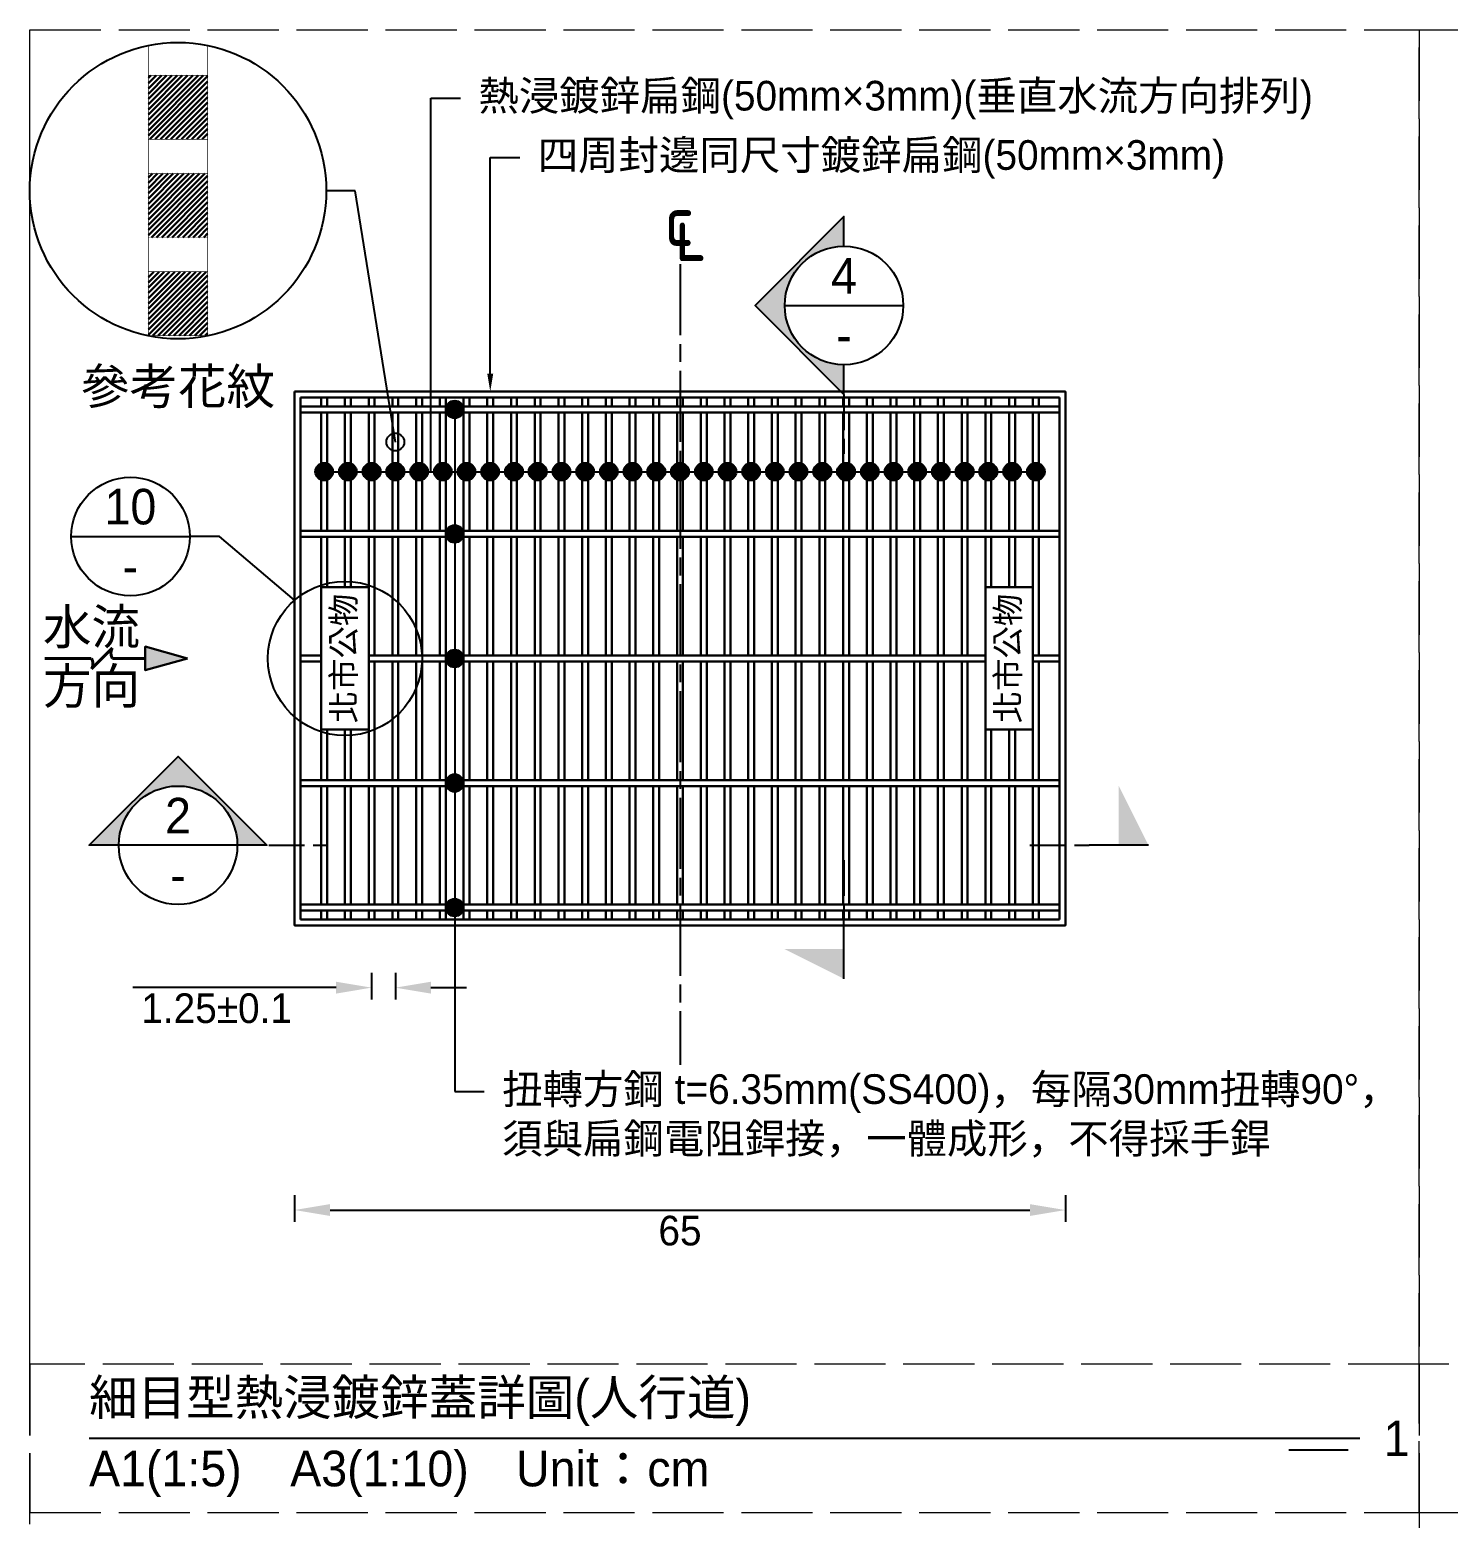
# Model space of a CAD drawing. Extents: x -2640 to 1802, y -2159 to 447.
# Drawn here: x -2640 to -2400.8, y -251 to 0 of the extents above; entities that cross this region are included whole.
import ezdxf
from ezdxf import colors
from ezdxf.entities.mleader import LeaderData, LeaderLine
from ezdxf.math import Vec2, Vec3

# ---------------------------------------------------------------- set-up
doc = ezdxf.new("R2010")
doc.units = 0
doc.header["$MEASUREMENT"] = 0
doc.linetypes.add('ACAD_ISO02W100', pattern=[15, 12, -3])
doc.linetypes.add('ACAD_ISO08W100', pattern=[36, 24, -3, 6, -3])
doc.layers.add('一、4.基本-隱藏', color=9, linetype='ACAD_ISO02W100', lineweight=20, plot=False)
doc.layers.add('三、3.文字-註解文字', color=2, linetype='Continuous')
doc.layers.add('二、2.繪圖-施作項目', color=181, linetype='Continuous', lineweight=30)
doc.layers.add('二、6.繪圖-其他施作項目', color=35, linetype='Continuous', lineweight=30)
doc.styles.add('既有名稱', font='kaiu.ttf', dxfattribs={"height": 4})
doc.styles.add('次圖名(詳圖)', font='MS PGothic.ttf', dxfattribs={"height": 6})
doc.styles.add('註解文字(詳圖)', font='MS PGothic.ttf', dxfattribs={"height": 5})
doc.dimstyles.new('註解文字(詳圖)', dxfattribs={"dimtxt": 5, "dimasz": 6, "dimexe": 2, "dimexo": 5, "dimgap": 1, "dimtad": 2, "dimzin": 0, "dimdsep": 46, "dimtxsty": '註解文字(詳圖)', "dimcen": 0.1, "dimclrd": 144, "dimclre": 144, "dimclrt": 256, "dimadec": 0, "dimazin": 0, "dimtfac": 1, "dimtofl": 0, "dimtmove": 0, "dimatfit": 3, "dimfxlon": 1, "dimtolj": 1, "dimtzin": 0, "dimlwd": -1, "dimlwe": -1, "dimarcsym": 1})

# ---------------------------------------------------------------- blocks, each defined once
blk = doc.blocks.new('_Small')
at = {"color": 0, "linetype": 'ByBlock', "lineweight": -2}
blk.add_circle((0, 0), 0.25, dxfattribs=at)
blk = doc.blocks.new('_None')
blk = doc.blocks.new('車行方向')
at = {"layer": '二、6.繪圖-其他施作項目', "ltscale": 0.1}
h = blk.add_hatch(color=256, dxfattribs=at)
h.dxf.hatch_style = 1
h.paths.add_polyline_path([(122.72, 334.65), (115.6, 332.66), (122.72, 330.66), (122.72, 332.65)])
for points in [[(115.6, 332.66), (122.72, 334.65), (122.72, 332.65), (122.72, 332.65)], [(115.6, 332.66), (122.72, 330.66), (122.72, 332.65), (122.72, 332.65)]]:
    blk.add_lwpolyline(points, dxfattribs=at)
at = {"layer": '二、6.繪圖-其他施作項目', "ltscale": 0.1, "const_width": 0.5}
blk.add_lwpolyline([(128.24, 332.65, 0.282843), (128.24, 334.42), (131.78, 330.88, -0.282843), (131.78, 332.65)], format="xyb", dxfattribs=at)
for points in [[(122.72, 332.65), (128.24, 332.65)], [(131.78, 332.65), (139.68, 332.65)]]:
    blk.add_lwpolyline(points, dxfattribs=at)
blk = doc.blocks.new('*D327')
at = {"layer": 'Defpoints', "color": 0, "transparency": 16777216}
for p in [(-2595.35, -151.01), (-2465.35, -151.01), (-2465.35, -199.01)]:
    blk.add_point(p, dxfattribs=at)
at = {"layer": '三、3.文字-註解文字', "color": 144, "transparency": 16777216}
for p, q in [((-2595.35, -196.51), (-2595.35, -201.01)), ((-2465.35, -196.51), (-2465.35, -201.01)), ((-2589.35, -199.01), (-2471.35, -199.01))]:
    blk.add_line(p, q, dxfattribs=at)
for points in [[(-2589.35, -198.01), (-2589.35, -200.01), (-2595.35, -199.01)], [(-2471.35, -198.01), (-2471.35, -200.01), (-2465.35, -199.01)]]:
    blk.add_solid(points, dxfattribs=at)
at = {"layer": '三、3.文字-註解文字', "transparency": 16777216, "insert": (-2530.35, -202.51), "char_height": 5, "attachment_point": 5, "style": '註解文字(詳圖)'}
blk.add_mtext('\\A1;65', dxfattribs=at)
blk = doc.blocks.new('*D328')
at = {"layer": 'Defpoints', "color": 0, "transparency": 16777216}
for p in [(-2582.35, -150.01), (-2578.35, -150.01), (-2582.35, -161.51)]:
    blk.add_point(p, dxfattribs=at)
at = {"layer": '三、3.文字-註解文字', "color": 144, "transparency": 16777216}
for p, q in [((-2582.35, -159.01), (-2582.35, -163.51)), ((-2578.35, -159.01), (-2578.35, -163.51)), ((-2588.35, -161.51), (-2622.63, -161.51)), ((-2572.35, -161.51), (-2566.35, -161.51))]:
    blk.add_line(p, q, dxfattribs=at)
for points in [[(-2588.35, -160.51), (-2588.35, -162.51), (-2582.35, -161.51)], [(-2572.35, -160.51), (-2572.35, -162.51), (-2578.35, -161.51)]]:
    blk.add_solid(points, dxfattribs=at)
at = {"layer": '三、3.文字-註解文字', "transparency": 16777216, "insert": (-2608.49, -165.01), "char_height": 5, "attachment_point": 5, "style": '註解文字(詳圖)'}
blk.add_mtext('\\A1;1.25%%P0.1', dxfattribs=at)

msp = doc.modelspace()

# ---------------------------------------------------------------- hatches: boundary and pattern name
at = {"layer": '三、3.文字-註解文字'}
h = msp.add_hatch(color=256, dxfattribs=at)
h.dxf.hatch_style = 1
h.paths.add_polyline_path([(-2502.693, -31.485), (-2517.693, -46.485), (-2502.693, -61.485), (-2502.693, -56.485, -0.4142136), (-2512.693, -46.485, -0.4142136), (-2502.693, -36.485)])
h = msp.add_hatch(color=144, dxfattribs=at)
h.dxf.hatch_style = 1
h.paths.add_polyline_path([(-2566.847, -64.011, 1), (-2569.847, -64.011, 1)])
h = msp.add_hatch(color=144, dxfattribs=at)
h.dxf.hatch_style = 1
h.paths.add_polyline_path([(-2588.847, -74.511, 1), (-2591.847, -74.511, 1)])
h = msp.add_hatch(color=144, dxfattribs=at)
h.dxf.hatch_style = 1
h.paths.add_polyline_path([(-2584.847, -74.511, 1), (-2587.847, -74.511, 1)])
h = msp.add_hatch(color=144, dxfattribs=at)
h.dxf.hatch_style = 1
h.paths.add_polyline_path([(-2580.847, -74.511, 1), (-2583.847, -74.511, 1)])
h = msp.add_hatch(color=144, dxfattribs=at)
h.dxf.hatch_style = 1
h.paths.add_polyline_path([(-2576.847, -74.511, 1), (-2579.847, -74.511, 1)])
h = msp.add_hatch(color=144, dxfattribs=at)
h.dxf.hatch_style = 1
h.paths.add_polyline_path([(-2572.847, -74.511, 1), (-2575.847, -74.511, 1)])
h = msp.add_hatch(color=144, dxfattribs=at)
h.dxf.hatch_style = 1
h.paths.add_polyline_path([(-2568.847, -74.511, 1), (-2571.847, -74.511, 1)])
h = msp.add_hatch(color=144, dxfattribs=at)
h.dxf.hatch_style = 1
h.paths.add_polyline_path([(-2564.847, -74.511, 1), (-2567.847, -74.511, 1)])
h = msp.add_hatch(color=144, dxfattribs=at)
h.dxf.hatch_style = 1
h.paths.add_polyline_path([(-2560.847, -74.511, 1), (-2563.847, -74.511, 1)])
h = msp.add_hatch(color=144, dxfattribs=at)
h.dxf.hatch_style = 1
h.paths.add_polyline_path([(-2556.847, -74.511, 1), (-2559.847, -74.511, 1)])
h = msp.add_hatch(color=144, dxfattribs=at)
h.dxf.hatch_style = 1
h.paths.add_polyline_path([(-2552.847, -74.511, 1), (-2555.847, -74.511, 1)])
h = msp.add_hatch(color=144, dxfattribs=at)
h.dxf.hatch_style = 1
h.paths.add_polyline_path([(-2548.847, -74.511, 1), (-2551.847, -74.511, 1)])
h = msp.add_hatch(color=144, dxfattribs=at)
h.dxf.hatch_style = 1
h.paths.add_polyline_path([(-2544.847, -74.511, 1), (-2547.847, -74.511, 1)])
h = msp.add_hatch(color=144, dxfattribs=at)
h.dxf.hatch_style = 1
h.paths.add_polyline_path([(-2540.847, -74.511, 1), (-2543.847, -74.511, 1)])
h = msp.add_hatch(color=144, dxfattribs=at)
h.dxf.hatch_style = 1
h.paths.add_polyline_path([(-2536.847, -74.511, 1), (-2539.847, -74.511, 1)])
h = msp.add_hatch(color=144, dxfattribs=at)
h.dxf.hatch_style = 1
h.paths.add_polyline_path([(-2532.847, -74.511, 1), (-2535.847, -74.511, 1)])
h = msp.add_hatch(color=144, dxfattribs=at)
h.dxf.hatch_style = 1
h.paths.add_polyline_path([(-2528.847, -74.511, 1), (-2531.847, -74.511, 1)])
h = msp.add_hatch(color=144, dxfattribs=at)
h.dxf.hatch_style = 1
h.paths.add_polyline_path([(-2524.847, -74.511, 1), (-2527.847, -74.511, 1)])
h = msp.add_hatch(color=144, dxfattribs=at)
h.dxf.hatch_style = 1
h.paths.add_polyline_path([(-2520.847, -74.511, 1), (-2523.847, -74.511, 1)])
h = msp.add_hatch(color=144, dxfattribs=at)
h.dxf.hatch_style = 1
h.paths.add_polyline_path([(-2516.847, -74.511, 1), (-2519.847, -74.511, 1)])
h = msp.add_hatch(color=144, dxfattribs=at)
h.dxf.hatch_style = 1
h.paths.add_polyline_path([(-2512.847, -74.511, 1), (-2515.847, -74.511, 1)])
h = msp.add_hatch(color=144, dxfattribs=at)
h.dxf.hatch_style = 1
h.paths.add_polyline_path([(-2508.847, -74.511, 1), (-2511.847, -74.511, 1)])
h = msp.add_hatch(color=144, dxfattribs=at)
h.dxf.hatch_style = 1
h.paths.add_polyline_path([(-2504.847, -74.511, 1), (-2507.847, -74.511, 1)])
h = msp.add_hatch(color=144, dxfattribs=at)
h.dxf.hatch_style = 1
h.paths.add_polyline_path([(-2500.847, -74.511, 1), (-2503.847, -74.511, 1)])
h = msp.add_hatch(color=144, dxfattribs=at)
h.dxf.hatch_style = 1
h.paths.add_polyline_path([(-2496.847, -74.511, 1), (-2499.847, -74.511, 1)])
h = msp.add_hatch(color=144, dxfattribs=at)
h.dxf.hatch_style = 1
h.paths.add_polyline_path([(-2492.847, -74.511, 1), (-2495.847, -74.511, 1)])
h = msp.add_hatch(color=144, dxfattribs=at)
h.dxf.hatch_style = 1
h.paths.add_polyline_path([(-2488.847, -74.511, 1), (-2491.847, -74.511, 1)])
h = msp.add_hatch(color=144, dxfattribs=at)
h.dxf.hatch_style = 1
h.paths.add_polyline_path([(-2484.847, -74.511, 1), (-2487.847, -74.511, 1)])
h = msp.add_hatch(color=144, dxfattribs=at)
h.dxf.hatch_style = 1
h.paths.add_polyline_path([(-2480.847, -74.511, 1), (-2483.847, -74.511, 1)])
h = msp.add_hatch(color=144, dxfattribs=at)
h.dxf.hatch_style = 1
h.paths.add_polyline_path([(-2476.847, -74.511, 1), (-2479.847, -74.511, 1)])
h = msp.add_hatch(color=144, dxfattribs=at)
h.dxf.hatch_style = 1
h.paths.add_polyline_path([(-2472.847, -74.511, 1), (-2475.847, -74.511, 1)])
h = msp.add_hatch(color=144, dxfattribs=at)
h.dxf.hatch_style = 1
h.paths.add_polyline_path([(-2468.847, -74.511, 1), (-2471.847, -74.511, 1)])
h = msp.add_hatch(color=144, dxfattribs=at)
h.dxf.hatch_style = 1
h.paths.add_polyline_path([(-2566.847, -85.011, 1), (-2569.847, -85.011, 1)])
h = msp.add_hatch(color=144, dxfattribs=at)
h.dxf.hatch_style = 1
h.paths.add_polyline_path([(-2566.847, -106.011, 1), (-2569.847, -106.011, 1)])
h = msp.add_hatch(color=256, dxfattribs=at)
h.dxf.hatch_style = 1
h.paths.add_polyline_path([(-2630, -137.511), (-2615, -122.511), (-2600, -137.511), (-2605, -137.511, 0.4142136), (-2615, -127.511, 0.4142136), (-2625, -137.511)])
h = msp.add_hatch(color=144, dxfattribs=at)
h.dxf.hatch_style = 1
h.paths.add_polyline_path([(-2566.847, -127.011, 1), (-2569.847, -127.011, 1)])
h = msp.add_hatch(color=256, dxfattribs=at)
h.dxf.hatch_style = 1
h.paths.add_polyline_path([(-2456.347, -127.511), (-2451.347, -137.511), (-2456.347, -137.511)])
h = msp.add_hatch(color=144, dxfattribs=at)
h.dxf.hatch_style = 1
h.paths.add_polyline_path([(-2566.847, -148.011, 1), (-2569.847, -148.011, 1)])
h = msp.add_hatch(color=256, dxfattribs=at)
h.dxf.hatch_style = 1
h.paths.add_polyline_path([(-2512.693, -155.011), (-2502.693, -160.011), (-2502.693, -155.011)])
at = {"layer": '二、2.繪圖-施作項目'}
h = msp.add_hatch(dxfattribs=at)
h.set_pattern_fill('ANSI31', color=256, scale=5)
h.paths.add_polyline_path([(-2610, -7.7), (-2620, -7.7), (-2620, -18.473), (-2610, -18.473)])
h.paths.add_polyline_path([(-2610, -24.247), (-2620, -24.247), (-2620, -35.02), (-2610, -35.02)])
h = msp.add_hatch(dxfattribs=at)
h.set_pattern_fill('ANSI31', color=256, scale=5)
h.paths.add_polyline_path([(-2610, -40.794), (-2620, -40.794), (-2620, -51.567), (-2610, -51.567)])

# ---------------------------------------------------------------- linework, layer by layer
at = {"layer": '一、4.基本-隱藏'}
for points in [[(-2640, 0), (-1860, 0), (-1860, -507), (-2640, -507)], [(-2640, 0), (-2405.693, 0), (-2405.693, -225), (-2640, -225)], [(-2405.693, 0), (-2325.693, 0), (-2325.693, -225), (-2405.693, -225)], [(-2640, -250), (-2405.693, -250), (-2405.693, -225), (-2640, -225)], [(-2405.693, -250), (-2325.693, -250), (-2325.693, -225), (-2405.693, -225)], [(-2640, -250), (-2405.693, -250), (-2405.693, -325), (-2640, -325)], [(-2405.693, -250), (-2325.693, -250), (-2325.693, -325), (-2405.693, -325)]]:
    msp.add_lwpolyline(points, close=True, dxfattribs=at)
at = {"layer": '三、3.文字-註解文字'}
for points in [[(-2502.693, -36.485), (-2502.693, -31.485), (-2517.693, -46.485), (-2502.693, -61.485), (-2502.693, -56.485)], [(-2512.693, -46.485), (-2492.693, -46.485)], [(-2633.022, -85.445), (-2613.022, -85.445)], [(-2625, -137.511), (-2630, -137.511), (-2615, -122.511), (-2600, -137.511), (-2605, -137.511)], [(-2605, -137.511), (-2625, -137.511)], [(-2451.347, -137.511), (-2461.347, -137.511)], [(-2502.693, -160.011), (-2502.693, -150.011)], [(-2630, -237.5), (-2415.693, -237.5)], [(-2417.693, -239.5), (-2427.693, -239.5)]]:
    msp.add_lwpolyline(points, dxfattribs=at)
at = {"layer": '三、3.文字-註解文字', "linetype": 'ACAD_ISO08W100', "ltscale": 0.5}
msp.add_lwpolyline([(-2530.347, -39.5), (-2530.347, -174.5)], dxfattribs=at)
at = {"layer": '三、3.文字-註解文字', "linetype": 'ACAD_ISO02W100', "ltscale": 0.5}
for points in [[(-2502.693, -61.485), (-2502.693, -71.485)], [(-2599.693, -137.511), (-2589.693, -137.511)], [(-2471.347, -137.511), (-2461.347, -137.511)], [(-2502.693, -140.011), (-2502.693, -150.011)]]:
    msp.add_lwpolyline(points, dxfattribs=at)
at = {"layer": '三、3.文字-註解文字', "color": 144}
msp.add_lwpolyline([(-2590.347, -74.511), (-2470.347, -74.511)], dxfattribs=at)
at = {"layer": '三、3.文字-註解文字'}
for centre, radius in [((-2615, -27.134), 25), ((-2502.693, -46.485), 10), ((-2623.022, -85.445), 10), ((-2615, -137.511), 10)]:
    msp.add_circle(centre, radius, dxfattribs=at)
at = {"layer": '三、3.文字-註解文字', "color": 144}
for centre in [(-2568.347, -64.011), (-2590.347, -74.511), (-2586.347, -74.511), (-2582.347, -74.511), (-2578.347, -74.511), (-2574.347, -74.511), (-2570.347, -74.511), (-2566.347, -74.511), (-2562.347, -74.511), (-2558.347, -74.511), (-2554.347, -74.511), (-2550.347, -74.511), (-2546.347, -74.511), (-2542.347, -74.511), (-2538.347, -74.511), (-2534.347, -74.511), (-2530.347, -74.511), (-2526.347, -74.511), (-2522.347, -74.511), (-2518.347, -74.511), (-2514.347, -74.511), (-2510.347, -74.511), (-2506.347, -74.511), (-2502.347, -74.511), (-2498.347, -74.511), (-2494.347, -74.511), (-2490.347, -74.511), (-2486.347, -74.511), (-2482.347, -74.511), (-2478.347, -74.511), (-2474.347, -74.511), (-2470.347, -74.511), (-2568.347, -85.011), (-2568.347, -106.011), (-2568.347, -127.011), (-2568.347, -148.011)]:
    msp.add_circle(centre, 1.5, dxfattribs=at)
at = {"layer": '二、2.繪圖-施作項目', "const_width": 0.1}
for points in [[(-2620, -2.639), (-2620, -51.629)], [(-2610, -2.639), (-2610, -51.629)], [(-2620, -7.7), (-2610, -7.7)], [(-2620, -18.473), (-2610, -18.473)], [(-2620, -24.247), (-2610, -24.247)], [(-2620, -35.02), (-2610, -35.02)], [(-2620, -40.794), (-2610, -40.794)], [(-2620, -51.567), (-2610, -51.567)]]:
    msp.add_lwpolyline(points, dxfattribs=at)
at = {"layer": '二、2.繪圖-施作項目'}
for points in [[(-2595.347, -61.011), (-2465.347, -61.011), (-2465.347, -151.011), (-2595.347, -151.011)], [(-2590.847, -118.011), (-2590.847, -94.011), (-2582.847, -94.011), (-2582.847, -118.011)], [(-2478.847, -118.011), (-2478.847, -94.011), (-2470.847, -94.011), (-2470.847, -118.011)]]:
    msp.add_lwpolyline(points, close=True, dxfattribs=at)
for points in [[(-2594.347, -62.011), (-2466.347, -62.011)], [(-2594.347, -150.011), (-2594.347, -62.011)], [(-2590.847, -63.511), (-2590.847, -62.011)], [(-2589.847, -63.511), (-2589.847, -62.011)], [(-2586.847, -63.511), (-2586.847, -62.011)], [(-2585.847, -63.511), (-2585.847, -62.011)], [(-2582.847, -63.511), (-2582.847, -62.011)], [(-2581.847, -63.511), (-2581.847, -62.011)], [(-2578.847, -63.511), (-2578.847, -62.011)], [(-2577.847, -63.511), (-2577.847, -62.011)], [(-2574.847, -63.511), (-2574.847, -62.011)], [(-2573.847, -63.511), (-2573.847, -62.011)], [(-2570.847, -63.511), (-2570.847, -62.011)], [(-2569.847, -63.511), (-2569.847, -62.011)], [(-2566.847, -63.511), (-2566.847, -62.011)], [(-2565.847, -63.511), (-2565.847, -62.011)], [(-2562.847, -63.511), (-2562.847, -62.011)], [(-2561.847, -63.511), (-2561.847, -62.011)], [(-2558.847, -63.511), (-2558.847, -62.011)], [(-2557.847, -63.511), (-2557.847, -62.011)], [(-2554.847, -63.511), (-2554.847, -62.011)], [(-2553.847, -63.511), (-2553.847, -62.011)], [(-2550.847, -63.511), (-2550.847, -62.011)], [(-2549.847, -63.511), (-2549.847, -62.011)], [(-2546.847, -63.511), (-2546.847, -62.011)], [(-2545.847, -63.511), (-2545.847, -62.011)], [(-2542.847, -63.511), (-2542.847, -62.011)], [(-2541.847, -63.511), (-2541.847, -62.011)], [(-2538.847, -63.511), (-2538.847, -62.011)], [(-2537.847, -63.511), (-2537.847, -62.011)], [(-2534.847, -63.511), (-2534.847, -62.011)], [(-2533.847, -63.511), (-2533.847, -62.011)], [(-2530.847, -63.511), (-2530.847, -62.011)], [(-2529.847, -63.511), (-2529.847, -62.011)], [(-2526.847, -63.511), (-2526.847, -62.011)], [(-2525.847, -63.511), (-2525.847, -62.011)], [(-2522.847, -63.511), (-2522.847, -62.011)], [(-2521.847, -63.511), (-2521.847, -62.011)], [(-2518.847, -63.511), (-2518.847, -62.011)], [(-2517.847, -63.511), (-2517.847, -62.011)], [(-2514.847, -63.511), (-2514.847, -62.011)], [(-2513.847, -63.511), (-2513.847, -62.011)], [(-2510.847, -63.511), (-2510.847, -62.011)], [(-2509.847, -63.511), (-2509.847, -62.011)], [(-2506.847, -63.511), (-2506.847, -62.011)], [(-2505.847, -63.511), (-2505.847, -62.011)], [(-2502.847, -63.511), (-2502.847, -62.011)], [(-2501.847, -63.511), (-2501.847, -62.011)], [(-2498.847, -63.511), (-2498.847, -62.011)], [(-2497.847, -63.511), (-2497.847, -62.011)], [(-2494.847, -63.511), (-2494.847, -62.011)], [(-2493.847, -63.511), (-2493.847, -62.011)], [(-2490.847, -63.511), (-2490.847, -62.011)], [(-2489.847, -63.511), (-2489.847, -62.011)], [(-2486.847, -63.511), (-2486.847, -62.011)], [(-2485.847, -63.511), (-2485.847, -62.011)], [(-2482.847, -63.511), (-2482.847, -62.011)], [(-2481.847, -63.511), (-2481.847, -62.011)], [(-2478.847, -63.511), (-2478.847, -62.011)], [(-2477.847, -63.511), (-2477.847, -62.011)], [(-2474.847, -62.011), (-2474.847, -63.511)], [(-2473.847, -62.011), (-2473.847, -63.511)], [(-2470.847, -62.011), (-2470.847, -63.511)], [(-2469.847, -62.011), (-2469.847, -63.511)], [(-2466.347, -62.011), (-2466.347, -150.011)], [(-2594.347, -63.511), (-2466.347, -63.511)], [(-2594.347, -64.511), (-2466.347, -64.511)], [(-2590.847, -84.511), (-2590.847, -64.511)], [(-2589.847, -84.511), (-2589.847, -64.511)], [(-2586.847, -84.511), (-2586.847, -64.511)], [(-2585.847, -84.511), (-2585.847, -64.511)], [(-2582.847, -84.511), (-2582.847, -64.511)], [(-2581.847, -84.511), (-2581.847, -64.511)], [(-2578.847, -84.511), (-2578.847, -64.511)], [(-2577.847, -84.511), (-2577.847, -64.511)], [(-2574.847, -84.511), (-2574.847, -64.511)], [(-2573.847, -84.511), (-2573.847, -64.511)], [(-2570.847, -84.511), (-2570.847, -64.511)], [(-2569.847, -84.511), (-2569.847, -64.511)], [(-2566.847, -84.511), (-2566.847, -64.511)], [(-2565.847, -84.511), (-2565.847, -64.511)], [(-2562.847, -84.511), (-2562.847, -64.511)], [(-2561.847, -84.511), (-2561.847, -64.511)], [(-2558.847, -84.511), (-2558.847, -64.511)], [(-2557.847, -84.511), (-2557.847, -64.511)], [(-2554.847, -84.511), (-2554.847, -64.511)], [(-2553.847, -84.511), (-2553.847, -64.511)], [(-2550.847, -84.511), (-2550.847, -64.511)], [(-2549.847, -84.511), (-2549.847, -64.511)], [(-2546.847, -84.511), (-2546.847, -64.511)], [(-2545.847, -84.511), (-2545.847, -64.511)], [(-2542.847, -84.511), (-2542.847, -64.511)], [(-2541.847, -84.511), (-2541.847, -64.511)], [(-2538.847, -84.511), (-2538.847, -64.511)], [(-2537.847, -84.511), (-2537.847, -64.511)], [(-2534.847, -84.511), (-2534.847, -64.511)], [(-2533.847, -84.511), (-2533.847, -64.511)], [(-2530.847, -84.511), (-2530.847, -64.511)], [(-2529.847, -84.511), (-2529.847, -64.511)], [(-2526.847, -84.511), (-2526.847, -64.511)], [(-2525.847, -84.511), (-2525.847, -64.511)], [(-2522.847, -84.511), (-2522.847, -64.511)], [(-2521.847, -84.511), (-2521.847, -64.511)], [(-2518.847, -84.511), (-2518.847, -64.511)], [(-2517.847, -84.511), (-2517.847, -64.511)], [(-2514.847, -84.511), (-2514.847, -64.511)], [(-2513.847, -84.511), (-2513.847, -64.511)], [(-2510.847, -84.511), (-2510.847, -64.511)], [(-2509.847, -84.511), (-2509.847, -64.511)], [(-2506.847, -84.511), (-2506.847, -64.511)], [(-2505.847, -84.511), (-2505.847, -64.511)], [(-2502.847, -84.511), (-2502.847, -64.511)], [(-2501.847, -84.511), (-2501.847, -64.511)], [(-2498.847, -84.511), (-2498.847, -64.511)], [(-2497.847, -84.511), (-2497.847, -64.511)], [(-2494.847, -84.511), (-2494.847, -64.511)], [(-2493.847, -84.511), (-2493.847, -64.511)], [(-2490.847, -84.511), (-2490.847, -64.511)], [(-2489.847, -84.511), (-2489.847, -64.511)], [(-2486.847, -84.511), (-2486.847, -64.511)], [(-2485.847, -84.511), (-2485.847, -64.511)], [(-2482.847, -84.511), (-2482.847, -64.511)], [(-2481.847, -84.511), (-2481.847, -64.511)], [(-2478.847, -84.511), (-2478.847, -64.511)], [(-2477.847, -84.511), (-2477.847, -64.511)], [(-2474.847, -64.511), (-2474.847, -84.511)], [(-2473.847, -64.511), (-2473.847, -84.511)], [(-2470.847, -64.511), (-2470.847, -84.511)], [(-2469.847, -64.511), (-2469.847, -84.511)], [(-2594.347, -84.511), (-2466.347, -84.511)], [(-2594.347, -85.511), (-2466.347, -85.511)], [(-2590.847, -105.511), (-2590.847, -85.511)], [(-2589.847, -94.011), (-2589.847, -85.511)], [(-2586.847, -94.011), (-2586.847, -85.511)], [(-2585.847, -94.011), (-2585.847, -85.511)], [(-2582.847, -105.511), (-2582.847, -85.511)], [(-2581.847, -105.511), (-2581.847, -85.511)], [(-2578.847, -105.511), (-2578.847, -85.511)], [(-2577.847, -105.511), (-2577.847, -85.511)], [(-2574.847, -105.511), (-2574.847, -85.511)], [(-2573.847, -105.511), (-2573.847, -85.511)], [(-2570.847, -105.511), (-2570.847, -85.511)], [(-2569.847, -105.511), (-2569.847, -85.511)], [(-2566.847, -105.511), (-2566.847, -85.511)], [(-2565.847, -105.511), (-2565.847, -85.511)], [(-2562.847, -105.511), (-2562.847, -85.511)], [(-2561.847, -105.511), (-2561.847, -85.511)], [(-2558.847, -105.511), (-2558.847, -85.511)], [(-2557.847, -105.511), (-2557.847, -85.511)], [(-2554.847, -105.511), (-2554.847, -85.511)], [(-2553.847, -105.511), (-2553.847, -85.511)], [(-2550.847, -105.511), (-2550.847, -85.511)], [(-2549.847, -105.511), (-2549.847, -85.511)], [(-2546.847, -105.511), (-2546.847, -85.511)], [(-2545.847, -105.511), (-2545.847, -85.511)], [(-2542.847, -105.511), (-2542.847, -85.511)], [(-2541.847, -105.511), (-2541.847, -85.511)], [(-2538.847, -105.511), (-2538.847, -85.511)], [(-2537.847, -105.511), (-2537.847, -85.511)], [(-2534.847, -105.511), (-2534.847, -85.511)], [(-2533.847, -105.511), (-2533.847, -85.511)], [(-2530.847, -105.511), (-2530.847, -85.511)], [(-2529.847, -105.511), (-2529.847, -85.511)], [(-2526.847, -105.511), (-2526.847, -85.511)], [(-2525.847, -105.511), (-2525.847, -85.511)], [(-2522.847, -105.511), (-2522.847, -85.511)], [(-2521.847, -105.511), (-2521.847, -85.511)], [(-2518.847, -105.511), (-2518.847, -85.511)], [(-2517.847, -105.511), (-2517.847, -85.511)], [(-2514.847, -105.511), (-2514.847, -85.511)], [(-2513.847, -105.511), (-2513.847, -85.511)], [(-2510.847, -105.511), (-2510.847, -85.511)], [(-2509.847, -105.511), (-2509.847, -85.511)], [(-2506.847, -105.511), (-2506.847, -85.511)], [(-2505.847, -105.511), (-2505.847, -85.511)], [(-2502.847, -105.511), (-2502.847, -85.511)], [(-2501.847, -105.511), (-2501.847, -85.511)], [(-2498.847, -105.511), (-2498.847, -85.511)], [(-2497.847, -105.511), (-2497.847, -85.511)], [(-2494.847, -105.511), (-2494.847, -85.511)], [(-2493.847, -105.511), (-2493.847, -85.511)], [(-2490.847, -105.511), (-2490.847, -85.511)], [(-2489.847, -105.511), (-2489.847, -85.511)], [(-2486.847, -105.511), (-2486.847, -85.511)], [(-2485.847, -105.511), (-2485.847, -85.511)], [(-2482.847, -105.511), (-2482.847, -85.511)], [(-2481.847, -105.511), (-2481.847, -85.511)], [(-2474.847, -85.511), (-2474.847, -94.011)], [(-2473.847, -85.511), (-2473.847, -94.011)], [(-2470.847, -85.511), (-2470.847, -105.511)], [(-2469.847, -85.511), (-2469.847, -105.511)], [(-2594.347, -105.511), (-2590.847, -105.511)], [(-2590.847, -106.511), (-2594.347, -106.511)], [(-2590.847, -126.511), (-2590.847, -106.511)], [(-2582.847, -105.511), (-2478.847, -105.511)], [(-2478.847, -106.511), (-2582.847, -106.511)], [(-2582.847, -126.511), (-2582.847, -106.511)], [(-2581.847, -126.511), (-2581.847, -106.511)], [(-2578.847, -126.511), (-2578.847, -106.511)], [(-2577.847, -126.511), (-2577.847, -106.511)], [(-2574.847, -126.511), (-2574.847, -106.511)], [(-2573.847, -126.511), (-2573.847, -106.511)], [(-2570.847, -126.511), (-2570.847, -106.511)], [(-2569.847, -126.511), (-2569.847, -106.511)], [(-2566.847, -126.511), (-2566.847, -106.511)], [(-2565.847, -126.511), (-2565.847, -106.511)], [(-2562.847, -126.511), (-2562.847, -106.511)], [(-2561.847, -126.511), (-2561.847, -106.511)], [(-2558.847, -126.511), (-2558.847, -106.511)], [(-2557.847, -126.511), (-2557.847, -106.511)], [(-2554.847, -126.511), (-2554.847, -106.511)], [(-2553.847, -126.511), (-2553.847, -106.511)], [(-2550.847, -126.511), (-2550.847, -106.511)], [(-2549.847, -126.511), (-2549.847, -106.511)], [(-2546.847, -126.511), (-2546.847, -106.511)], [(-2545.847, -126.511), (-2545.847, -106.511)], [(-2542.847, -126.511), (-2542.847, -106.511)], [(-2541.847, -126.511), (-2541.847, -106.511)], [(-2538.847, -126.511), (-2538.847, -106.511)], [(-2537.847, -126.511), (-2537.847, -106.511)], [(-2534.847, -126.511), (-2534.847, -106.511)], [(-2533.847, -126.511), (-2533.847, -106.511)], [(-2530.847, -126.511), (-2530.847, -106.511)], [(-2529.847, -126.511), (-2529.847, -106.511)], [(-2526.847, -126.511), (-2526.847, -106.511)], [(-2525.847, -126.511), (-2525.847, -106.511)], [(-2522.847, -126.511), (-2522.847, -106.511)], [(-2521.847, -126.511), (-2521.847, -106.511)], [(-2518.847, -126.511), (-2518.847, -106.511)], [(-2517.847, -126.511), (-2517.847, -106.511)], [(-2514.847, -126.511), (-2514.847, -106.511)], [(-2513.847, -126.511), (-2513.847, -106.511)], [(-2510.847, -126.511), (-2510.847, -106.511)], [(-2509.847, -126.511), (-2509.847, -106.511)], [(-2506.847, -126.511), (-2506.847, -106.511)], [(-2505.847, -126.511), (-2505.847, -106.511)], [(-2502.847, -126.511), (-2502.847, -106.511)], [(-2501.847, -126.511), (-2501.847, -106.511)], [(-2498.847, -126.511), (-2498.847, -106.511)], [(-2497.847, -126.511), (-2497.847, -106.511)], [(-2494.847, -126.511), (-2494.847, -106.511)], [(-2493.847, -126.511), (-2493.847, -106.511)], [(-2490.847, -126.511), (-2490.847, -106.511)], [(-2489.847, -126.511), (-2489.847, -106.511)], [(-2486.847, -126.511), (-2486.847, -106.511)], [(-2485.847, -126.511), (-2485.847, -106.511)], [(-2482.847, -126.511), (-2482.847, -106.511)], [(-2481.847, -126.511), (-2481.847, -106.511)], [(-2470.847, -105.511), (-2466.347, -105.511)], [(-2470.847, -106.511), (-2470.847, -126.511)], [(-2466.347, -106.511), (-2470.847, -106.511)], [(-2469.847, -106.511), (-2469.847, -126.511)], [(-2589.847, -126.511), (-2589.847, -118.011)], [(-2586.847, -126.511), (-2586.847, -118.011)], [(-2585.847, -126.511), (-2585.847, -118.011)], [(-2474.847, -118.011), (-2474.847, -126.511)], [(-2473.847, -118.011), (-2473.847, -126.511)], [(-2466.347, -126.511), (-2594.347, -126.511)], [(-2466.347, -127.511), (-2594.347, -127.511)], [(-2590.847, -147.511), (-2590.847, -127.511)], [(-2589.847, -147.511), (-2589.847, -127.511)], [(-2586.847, -147.511), (-2586.847, -127.511)], [(-2585.847, -147.511), (-2585.847, -127.511)], [(-2582.847, -147.511), (-2582.847, -127.511)], [(-2581.847, -147.511), (-2581.847, -127.511)], [(-2578.847, -147.511), (-2578.847, -127.511)], [(-2577.847, -147.511), (-2577.847, -127.511)], [(-2574.847, -147.511), (-2574.847, -127.511)], [(-2573.847, -147.511), (-2573.847, -127.511)], [(-2570.847, -147.511), (-2570.847, -127.511)], [(-2569.847, -147.511), (-2569.847, -127.511)], [(-2566.847, -147.511), (-2566.847, -127.511)], [(-2565.847, -147.511), (-2565.847, -127.511)], [(-2562.847, -147.511), (-2562.847, -127.511)], [(-2561.847, -147.511), (-2561.847, -127.511)], [(-2558.847, -147.511), (-2558.847, -127.511)], [(-2557.847, -147.511), (-2557.847, -127.511)], [(-2554.847, -147.511), (-2554.847, -127.511)], [(-2553.847, -147.511), (-2553.847, -127.511)], [(-2550.847, -147.511), (-2550.847, -127.511)], [(-2549.847, -147.511), (-2549.847, -127.511)], [(-2546.847, -147.511), (-2546.847, -127.511)], [(-2545.847, -147.511), (-2545.847, -127.511)], [(-2542.847, -147.511), (-2542.847, -127.511)], [(-2541.847, -147.511), (-2541.847, -127.511)], [(-2538.847, -147.511), (-2538.847, -127.511)], [(-2537.847, -147.511), (-2537.847, -127.511)], [(-2534.847, -147.511), (-2534.847, -127.511)], [(-2533.847, -147.511), (-2533.847, -127.511)], [(-2530.847, -147.511), (-2530.847, -127.511)], [(-2529.847, -147.511), (-2529.847, -127.511)], [(-2526.847, -147.511), (-2526.847, -127.511)], [(-2525.847, -147.511), (-2525.847, -127.511)], [(-2522.847, -147.511), (-2522.847, -127.511)], [(-2521.847, -147.511), (-2521.847, -127.511)], [(-2518.847, -147.511), (-2518.847, -127.511)], [(-2517.847, -147.511), (-2517.847, -127.511)], [(-2514.847, -147.511), (-2514.847, -127.511)], [(-2513.847, -147.511), (-2513.847, -127.511)], [(-2510.847, -147.511), (-2510.847, -127.511)], [(-2509.847, -147.511), (-2509.847, -127.511)], [(-2506.847, -147.511), (-2506.847, -127.511)], [(-2505.847, -147.511), (-2505.847, -127.511)], [(-2502.847, -147.511), (-2502.847, -127.511)], [(-2501.847, -147.511), (-2501.847, -127.511)], [(-2498.847, -147.511), (-2498.847, -127.511)], [(-2497.847, -147.511), (-2497.847, -127.511)], [(-2494.847, -147.511), (-2494.847, -127.511)], [(-2493.847, -147.511), (-2493.847, -127.511)], [(-2490.847, -147.511), (-2490.847, -127.511)], [(-2489.847, -147.511), (-2489.847, -127.511)], [(-2486.847, -147.511), (-2486.847, -127.511)], [(-2485.847, -147.511), (-2485.847, -127.511)], [(-2482.847, -147.511), (-2482.847, -127.511)], [(-2481.847, -147.511), (-2481.847, -127.511)], [(-2478.847, -147.511), (-2478.847, -127.511)], [(-2477.847, -147.511), (-2477.847, -127.511)], [(-2474.847, -127.511), (-2474.847, -147.511)], [(-2473.847, -127.511), (-2473.847, -147.511)], [(-2470.847, -127.511), (-2470.847, -147.511)], [(-2469.847, -127.511), (-2469.847, -147.511)], [(-2466.347, -147.511), (-2594.347, -147.511)], [(-2466.347, -148.511), (-2594.347, -148.511)], [(-2466.347, -150.011), (-2594.347, -150.011)], [(-2590.847, -150.011), (-2590.847, -148.511)], [(-2589.847, -150.011), (-2589.847, -148.511)], [(-2586.847, -150.011), (-2586.847, -148.511)], [(-2585.847, -150.011), (-2585.847, -148.511)], [(-2582.847, -150.011), (-2582.847, -148.511)], [(-2581.847, -150.011), (-2581.847, -148.511)], [(-2578.847, -150.011), (-2578.847, -148.511)], [(-2577.847, -150.011), (-2577.847, -148.511)], [(-2574.847, -150.011), (-2574.847, -148.511)], [(-2573.847, -150.011), (-2573.847, -148.511)], [(-2570.847, -150.011), (-2570.847, -148.511)], [(-2569.847, -150.011), (-2569.847, -148.511)], [(-2566.847, -150.011), (-2566.847, -148.511)], [(-2565.847, -150.011), (-2565.847, -148.511)], [(-2562.847, -150.011), (-2562.847, -148.511)], [(-2561.847, -150.011), (-2561.847, -148.511)], [(-2558.847, -150.011), (-2558.847, -148.511)], [(-2557.847, -150.011), (-2557.847, -148.511)], [(-2554.847, -150.011), (-2554.847, -148.511)], [(-2553.847, -150.011), (-2553.847, -148.511)], [(-2550.847, -150.011), (-2550.847, -148.511)], [(-2549.847, -150.011), (-2549.847, -148.511)], [(-2546.847, -150.011), (-2546.847, -148.511)], [(-2545.847, -150.011), (-2545.847, -148.511)], [(-2542.847, -150.011), (-2542.847, -148.511)], [(-2541.847, -150.011), (-2541.847, -148.511)], [(-2538.847, -150.011), (-2538.847, -148.511)], [(-2537.847, -150.011), (-2537.847, -148.511)], [(-2534.847, -150.011), (-2534.847, -148.511)], [(-2533.847, -150.011), (-2533.847, -148.511)], [(-2530.847, -150.011), (-2530.847, -148.511)], [(-2529.847, -150.011), (-2529.847, -148.511)], [(-2526.847, -150.011), (-2526.847, -148.511)], [(-2525.847, -150.011), (-2525.847, -148.511)], [(-2522.847, -150.011), (-2522.847, -148.511)], [(-2521.847, -150.011), (-2521.847, -148.511)], [(-2518.847, -150.011), (-2518.847, -148.511)], [(-2517.847, -150.011), (-2517.847, -148.511)], [(-2514.847, -150.011), (-2514.847, -148.511)], [(-2513.847, -150.011), (-2513.847, -148.511)], [(-2510.847, -150.011), (-2510.847, -148.511)], [(-2509.847, -150.011), (-2509.847, -148.511)], [(-2506.847, -150.011), (-2506.847, -148.511)], [(-2505.847, -150.011), (-2505.847, -148.511)], [(-2502.847, -150.011), (-2502.847, -148.511)], [(-2501.847, -150.011), (-2501.847, -148.511)], [(-2498.847, -150.011), (-2498.847, -148.511)], [(-2497.847, -150.011), (-2497.847, -148.511)], [(-2494.847, -150.011), (-2494.847, -148.511)], [(-2493.847, -150.011), (-2493.847, -148.511)], [(-2490.847, -150.011), (-2490.847, -148.511)], [(-2489.847, -150.011), (-2489.847, -148.511)], [(-2486.847, -150.011), (-2486.847, -148.511)], [(-2485.847, -150.011), (-2485.847, -148.511)], [(-2482.847, -150.011), (-2482.847, -148.511)], [(-2481.847, -150.011), (-2481.847, -148.511)], [(-2478.847, -150.011), (-2478.847, -148.511)], [(-2477.847, -150.011), (-2477.847, -148.511)], [(-2474.847, -148.511), (-2474.847, -150.011)], [(-2473.847, -148.511), (-2473.847, -150.011)], [(-2470.847, -148.511), (-2470.847, -150.011)], [(-2469.847, -148.511), (-2469.847, -150.011)]]:
    msp.add_lwpolyline(points, dxfattribs=at)

# ---------------------------------------------------------------- block references
at = {"layer": '二、6.繪圖-其他施作項目', "xscale": -1, "rotation": 0.007632838785260887}
msp.add_blockref('車行方向', (-2497.773, -438.634), dxfattribs=at)

# ---------------------------------------------------------------- texts
at = {"layer": '三、3.文字-註解文字'}
for s, width, gutter_width, heights, insert, char_height, attachment_point, style in [('{\\fMS PGothic|b0|i0|c128|p34;℄}', 4.50432, 30, [11], (-2530.347, -33.5), 10, 5, '次圖名(詳圖)'), ('4', 6.60394, 25, [0], (-2502.693, -41.485), 6, 5, '註解文字(詳圖)'), ('-', 6.60394, 25, [0], (-2502.693, -51.485), 6, 5, '註解文字(詳圖)'), ('{\\fMS PGothic|b0|i0|c128|p34;參考花紋}', 34.78694, 30, [0], (-2615, -57.134), 6, 2, '次圖名(詳圖)'), ('10', 6.60394, 25, [0], (-2623.022, -80.445), 6, 5, '註解文字(詳圖)'), ('-', 6.60394, 25, [0], (-2623.022, -90.445), 6, 5, '註解文字(詳圖)'), ('水流{\\fMS PGothic|b0|i0|c128|p34;\\P方向}', 22.73727, 30, [0], (-2629.592, -106.001), 6, 5, '次圖名(詳圖)'), ('2', 6.60394, 25, [0], (-2615, -132.511), 6, 5, '註解文字(詳圖)'), ('-', 6.60394, 25, [0], (-2615, -142.511), 6, 5, '註解文字(詳圖)'), ('{\\fMS PGothic|b0|i0|c128|p34;細目型熱浸鍍鋅蓋詳圖(}人行{\\fMS PGothic|b0|i0|c128|p34;道)}', 138.1124, 15, [0], (-2630, -231.5), 6, 4, '次圖名(詳圖)'), ('1', 3, 15, [0], (-2411.693, -237.5), 6, 4, '次圖名(詳圖)'), ('{\\fMS PGothic|b0|i0|c128|p34;A1(1:}5{\\fMS PGothic|b0|i0|c128|p34;)\u3000A3(1:}1{\\fMS PGothic|b0|i0|c128|p34;0)^IUnit：cm}', 136.03259, 15, [0], (-2630, -243.5), 6, 4, '次圖名(詳圖)')]:
    msp.add_mtext_dynamic_manual_height_columns(s, width=width, gutter_width=gutter_width, heights=heights, dxfattribs=dict(at, insert=insert, char_height=char_height, attachment_point=attachment_point, style=style))

# ---------------------------------------------------------------- dimensions: what is measured, and where the dimension line sits
for base, p1, p2, text, picture, middle in [((-2582.347, -161.511), (-2578.347, -150.011), (-2582.347, -150.011), '1.25%%P0.1', '*D328', (-2608.486, -165.011)), ((-2465.347, -199.011), (-2595.347, -151.011), (-2465.347, -151.011), '65', '*D327', (-2530.347, -202.511))]:
    dim = msp.add_linear_dim(base=base, p1=p1, p2=p2, text=text, dimstyle='註解文字(詳圖)', dxfattribs=at)
    dim.commit()
    dim.dimension.update_dxf_attribs({"geometry": picture, "text_midpoint": middle})

# ---------------------------------------------------------------- leaders
ml = msp.add_multileader_mtext('Standard', dxfattribs=at)
ml.set_content('熱浸鍍鋅扁鋼(50mm×3mm)(垂直水流方向排列)', color=256, style='註解文字(詳圖)')
ml.set_leader_properties(color=144, linetype='ByLayer', lineweight=-1)
ml.set_arrow_properties(name='NONE')
ml.build(insert=Vec2(0, 0))
ml.multileader.update_dxf_attribs({"dogleg_length": 5, "arrow_head_size": 3})
ctx = ml.context
ctx.base_point, ctx.char_height, ctx.arrow_head_size, ctx.landing_gap_size, ctx.plane_origin = Vec3(-2567.347, -11.511), 5, 3, 3, Vec3(-2573.193, -72.011)
notes = []
notes.append((ctx, [(0, (1, 1, 0), (-2572.347, -11.511), (1, 0), 5, [(0, [(-2572.347, -74.511)], 0, [])])]))
ctx.mtext.insert, ctx.mtext.width, ctx.mtext.flow_direction = Vec3(-2564.347, -8.614), 153.49516, 5
ml = msp.add_multileader_mtext('Standard', dxfattribs=at)
ml.set_content('{\\fMS PGothic|b0|i0|c128|p34;四周封邊同尺寸鍍鋅扁鋼(50mm×}3{\\fMS PGothic|b0|i0|c128|p34;mm)}', color=256, style='註解文字(詳圖)')
ml.set_leader_properties(color=144, linetype='ByLayer', lineweight=-1)
ml.build(insert=Vec2(0, 0))
ml.multileader.update_dxf_attribs({"dogleg_length": 5, "arrow_head_size": 3})
ctx = ml.context
ctx.base_point, ctx.char_height, ctx.arrow_head_size, ctx.landing_gap_size, ctx.plane_origin = Vec3(-2557.347, -21.511), 5, 3, 3, Vec3(-2562.347, 23.989)
notes.append((ctx, [(0, (1, 1, 0), (-2562.347, -21.511), (1, 0), 5, [(0, [(-2562.347, -61.011)], 0, [])])]))
ctx.mtext.insert, ctx.mtext.width, ctx.mtext.flow_direction = Vec3(-2554.347, -18.614), 135.99676, 5
ml = msp.add_multileader_mtext('Standard', dxfattribs=at)
ml.set_content('{\\fMS PGothic|b0|i0|c128|p34; }', color=256, style='註解文字(詳圖)')
ml.set_leader_properties(color=144, linetype='ByLayer', lineweight=-1)
ml.set_arrow_properties(name='SMALL')
ml.build(insert=Vec2(0, 0))
ml.multileader.update_dxf_attribs({"dogleg_length": 5, "arrow_head_size": 6})
ctx = ml.context
ctx.base_point, ctx.char_height, ctx.arrow_head_size, ctx.landing_gap_size, ctx.plane_origin = Vec3(-2598.322, -27.134), 5, 6, 3, Vec3(-2572.347, -47)
ctx.text_align_type = 2
notes.append((ctx, [(0, (1, 1, 0), (-2585.106, -27.134), (-1, 0), 5, [(0, [(-2578.347, -69.511)], 0, [])])]))
ctx.mtext.insert, ctx.mtext.alignment, ctx.mtext.flow_direction = Vec3(-2593.106, -24.634), 3, 5
ml = msp.add_multileader_mtext('Standard', dxfattribs=at)
ml.set_content('{\\fMS PGothic|b0|i0|c128|p34; }', color=256, style='註解文字(詳圖)')
ml.set_leader_properties(color=144, linetype='ByLayer', lineweight=-1)
ml.set_arrow_properties(name='NONE')
ml.build(insert=Vec2(0, 0))
ml.multileader.update_dxf_attribs({"dogleg_length": 5, "arrow_head_size": 15})
ctx = ml.context
ctx.base_point, ctx.char_height, ctx.arrow_head_size, ctx.landing_gap_size, ctx.plane_origin = Vec3(-2621.238, -85.445), 5, 15, 3, Vec3(-2586.713, -92.456)
ctx.text_align_type = 2
notes.append((ctx, [(1, (1, 1, 0), (-2608.022, -85.445), (-1, 0), 5, [(0, [(-2595.347, -96.175)], 0, [])])]))
ctx.mtext.insert, ctx.mtext.alignment, ctx.mtext.flow_direction = Vec3(-2616.022, -82.945), 3, 5
for ctx, leaders in notes:
    for number, flags, end, landing, length, lines in leaders:
        leader = LeaderData()
        leader.index, (leader.has_last_leader_line, leader.has_dogleg_vector, leader.attachment_direction) = number, flags
        leader.last_leader_point, leader.dogleg_vector, leader.dogleg_length = Vec3(end), Vec3(landing), length
        for number, points, colour, breaks in lines:
            line = LeaderLine()
            line.index, line.vertices, line.color, line.breaks = number, Vec3.list(points), colors.encode_raw_color(colour), breaks
            leader.lines.append(line)
        ctx.leaders.append(leader)

# ---------------------------------------------------------------- next in the draw order: texts
at = {"layer": '二、2.繪圖-施作項目', "char_height": 4, "attachment_point": 5, "rotation": 90, "style": '既有名稱', "bg_fill": 3, "box_fill_scale": 1, "bg_fill_color": 256, "bg_fill_transparency": 0}
for insert in [(-2586.847, -106.011), (-2474.847, -106.011)]:
    msp.add_mtext_dynamic_manual_height_columns('北市公物', width=23.0089, gutter_width=20, heights=[0], dxfattribs=dict(at, insert=insert))

# ---------------------------------------------------------------- next in the draw order: linework, layer by layer
at = {"layer": '三、3.文字-註解文字'}
msp.add_circle((-2586.847, -106.011), 13, dxfattribs=at)
at = {"layer": '二、2.繪圖-施作項目'}
for points in [[(-2478.847, -105.511), (-2478.847, -85.511)], [(-2477.847, -94.011), (-2477.847, -85.511)], [(-2478.847, -126.511), (-2478.847, -106.511)], [(-2477.847, -126.511), (-2477.847, -118.011)]]:
    msp.add_lwpolyline(points, dxfattribs=at)

# ---------------------------------------------------------------- next in the draw order: leaders
at = {"layer": '三、3.文字-註解文字'}
ml = msp.add_multileader_mtext('Standard', dxfattribs=at)
ml.set_content('扭轉方鋼 t=6.35mm(SS400)，每隔30mm扭轉90%%D，須與扁鋼電阻銲接，一體成形，不得採手銲', color=256, style='註解文字(詳圖)')
ml.set_leader_properties(color=144, linetype='ByLayer', lineweight=-1)
ml.set_arrow_properties(name='NONE')
ml.build(insert=Vec2(0, 0))
ml.multileader.update_dxf_attribs({"dogleg_length": 5, "arrow_head_size": 3})
ctx = ml.context
ctx.base_point, ctx.char_height, ctx.arrow_head_size, ctx.landing_gap_size, ctx.plane_origin = Vec3(-2563.347, -179.011), 5, 3, 3, Vec3(-2568.347, -26.511)
notes = []
notes.append((ctx, [(0, (1, 1, 0), (-2568.347, -179.011), (1, 0), 5, [(0, [(-2568.347, -64.011)], 0, [])])]))
ctx.mtext.insert, ctx.mtext.width, ctx.mtext.flow_direction = Vec3(-2560.347, -176.114), 154.56605, 5
for ctx, leaders in notes:
    for number, flags, end, landing, length, lines in leaders:
        leader = LeaderData()
        leader.index, (leader.has_last_leader_line, leader.has_dogleg_vector, leader.attachment_direction) = number, flags
        leader.last_leader_point, leader.dogleg_vector, leader.dogleg_length = Vec3(end), Vec3(landing), length
        for number, points, colour, breaks in lines:
            line = LeaderLine()
            line.index, line.vertices, line.color, line.breaks = number, Vec3.list(points), colors.encode_raw_color(colour), breaks
            leader.lines.append(line)
        ctx.leaders.append(leader)

doc.saveas('drawing.dxf')
